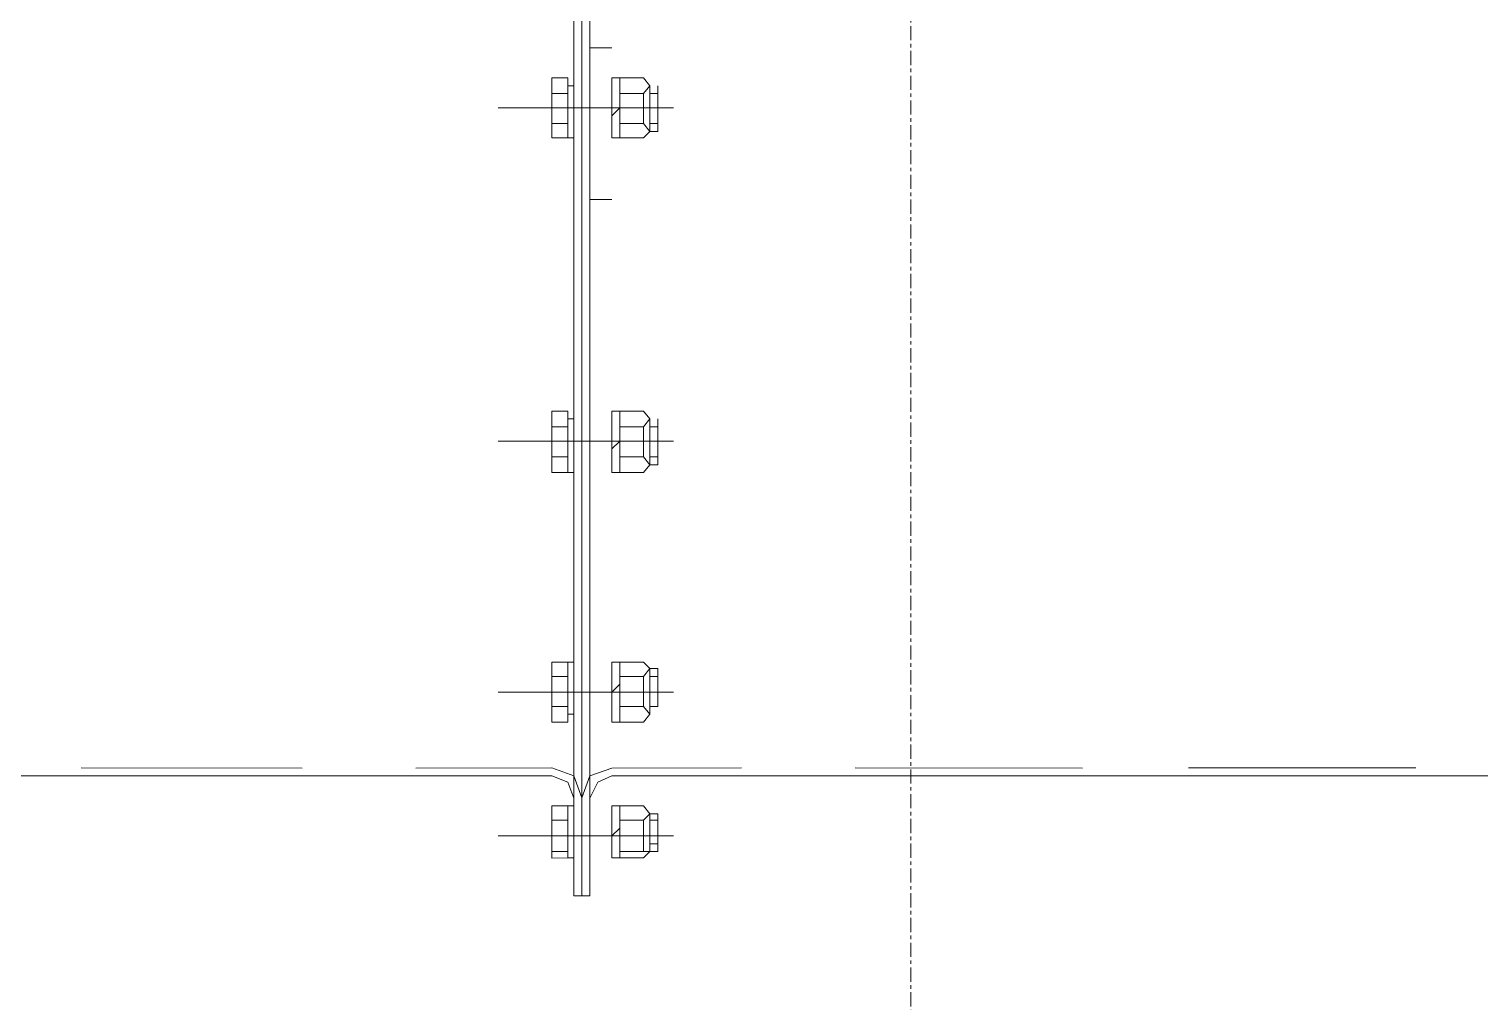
# Model space of a CAD drawing. Header units: centimetres. Extents: x -9345 to 11316, y -7197 to -3465.
# Drawn here: x 6676.2 to 6741.3, y -5902 to -5858.4 of the extents above; entities that cross this region are included whole.
import ezdxf

# ---------------------------------------------------------------- set-up
doc = ezdxf.new("R2010")
doc.units = ezdxf.units.CM
doc.linetypes.add('Grid Line 1_4_', pattern=[1.11125, 0.635, -0.15875, 0.15875, -0.15875])
for name, color, linetype, lineweight in [('EXF', 22, 'Continuous', 9), ('exf çizimi_dwg', 8, 'Continuous', 9), ('S-GRID', 1, 'Continuous', 9)]:
    doc.layers.add(name, color=color, linetype=linetype, lineweight=lineweight)

# ---------------------------------------------------------------- blocks, each defined once
blk = doc.blocks.new('exf çizimi_dwg-1497134-_123_30 TEKNİK KAT _ TECHNICAL LEVEL')
at = {"layer": 'EXF', "color": 8}
for p, q in [((0.82009, 1.68853), (0.81883, 1.58652)), ((0.81825, 1.53905), (0.81698, 1.43704)), ((0.51889, 1.28058), (0.51987, 1.35922)), ((0.66833, 1.27873), (0.66931, 1.35737)), ((0.78099, 1.27734), (0.78196, 1.35598)), ((0.84545, 1.27654), (0.84642, 1.35518)), ((0.51331, 1.34584), (0.51318, 1.33524)), ((0.52677, 1.34567), (0.52664, 1.33507)), ((0.66279, 1.34399), (0.66266, 1.33339)), ((0.67625, 1.34383), (0.67612, 1.33322)), ((0.77473, 1.34261), (0.77459, 1.33201)), ((0.78818, 1.34244), (0.78805, 1.33184)), ((0.83918, 1.34181), (0.83905, 1.33121)), ((0.85332, 1.34164), (0.85319, 1.33103)), ((0.5096, 1.33171), (0.53298, 1.33142)), ((0.56049, 1.3212), (0.56061, 1.33108)), ((0.65905, 1.32986), (0.68314, 1.32956)), ((0.51281, 1.30476), (0.51289, 1.31186)), ((0.66229, 1.30291), (0.66237, 1.31002)), ((0.77422, 1.30152), (0.77431, 1.30863)), ((0.52979, 1.30455), (0.50927, 1.3048)), ((0.67928, 1.3027), (0.65871, 1.30295)), ((0.79121, 1.30131), (0.77064, 1.30157)), ((0.83868, 1.30073), (0.83876, 1.30783)), ((0.81392, 1.18908), (0.81269, 1.08993))]:
    blk.add_line(p, q, dxfattribs=at)
at = {"layer": 'EXF', "color": 8, "flags": 128}
for points in [[(0.84616, 2.70847), (0.83905, 2.70856), (0.83616, 2.70221), (0.81917, 1.32788), (0.8219, 1.3215), (0.82897, 1.31788)], [(0.81635, 1.38604), (0.81564, 1.32792), (0.81905, 1.318), (0.82892, 1.3143), (0.81896, 1.31089), (0.8153, 1.30102), (0.81455, 1.24009)], [(0.5268, 1.34853), (0.52685, 1.35206), (0.51339, 1.35223), (0.50986, 1.35227), (0.51339, 1.35223), (0.51335, 1.34869), (0.51339, 1.35223), (0.53038, 1.35202), (0.53034, 1.34848), (0.50981, 1.34874)], [(0.53038, 1.35202), (0.52685, 1.35206), (0.52331, 1.3521)], [(0.67628, 1.34668), (0.67633, 1.35021), (0.66287, 1.35038), (0.6593, 1.35042), (0.66287, 1.35038), (0.66283, 1.34684), (0.66287, 1.35038), (0.67986, 1.35017), (0.67982, 1.34663), (0.65926, 1.34689)], [(0.67986, 1.35017), (0.67633, 1.35021), (0.67279, 1.35026)], [(0.79175, 1.34525), (0.77119, 1.3455), (0.77123, 1.34904), (0.78826, 1.34883), (0.78821, 1.34529), (0.78826, 1.34883)], [(0.77476, 1.34546), (0.7748, 1.34899), (0.77123, 1.34904), (0.7748, 1.34899), (0.78826, 1.34883), (0.78541, 1.34886)], [(0.84982, 1.34453), (0.84987, 1.34807), (0.83926, 1.3482), (0.83641, 1.34823), (0.83926, 1.3482), (0.83922, 1.34466)], [(0.8534, 1.34802), (0.84987, 1.34807), (0.84633, 1.34811)], [(0.79154, 1.32822), (0.76816, 1.32851), (0.79507, 1.32818), (0.79512, 1.33175), (0.79158, 1.3318), (0.78805, 1.33184), (0.77459, 1.33201), (0.77102, 1.33205), (0.76821, 1.33208), (0.79512, 1.33175), (0.79525, 1.34235), (0.79175, 1.34525), (0.78818, 1.34244), (0.77473, 1.34261), (0.77119, 1.3455), (0.76834, 1.34269), (0.76821, 1.33208), (0.76816, 1.32851)], [(0.856, 1.32742), (0.83262, 1.32771), (0.856, 1.32742), (0.85604, 1.331), (0.85319, 1.33103), (0.83905, 1.33121), (0.8362, 1.33124), (0.83267, 1.33129), (0.85604, 1.331), (0.85617, 1.3416), (0.85336, 1.34449), (0.85332, 1.34164), (0.83918, 1.34181), (0.83637, 1.3447), (0.8328, 1.34189), (0.83267, 1.33129), (0.83262, 1.32771)], [(0.01288, 1.32797), (0.87286, 1.31733), (0.87282, 1.31376), (0.01284, 1.32439)], [(0.84596, 1.31767), (0.49245, 1.32204), (0.49258, 1.33192)], [(0.78166, 1.33192), (0.78162, 1.32834), (0.77813, 1.33196)], [(0.82278, 0.8177), (0.81572, 0.82137), (0.813, 0.82847), (0.81884, 1.30097), (0.82174, 1.30805), (0.82888, 1.31077), (0.87278, 1.31023), (0.87282, 1.31376), (0.87278, 1.31023), (0.0128, 1.32086)], [(0.50936, 1.31191), (0.50939, 1.31472), (0.53277, 1.31443), (0.53273, 1.31162)], [(0.52635, 1.3117), (0.52626, 1.30459), (0.52979, 1.30455), (0.53265, 1.30451), (0.53273, 1.31162), (0.50578, 1.31195), (0.5057, 1.30484), (0.50927, 1.3048), (0.51281, 1.30476), (0.52626, 1.30459)], [(0.67583, 1.30985), (0.67574, 1.30274), (0.67928, 1.3027), (0.68281, 1.30265), (0.6829, 1.30976), (0.65527, 1.3101), (0.65518, 1.30299), (0.65871, 1.30295), (0.66229, 1.30291), (0.67574, 1.30274)], [(0.6588, 1.31006), (0.65884, 1.31287), (0.68293, 1.31257), (0.6829, 1.30976)], [(0.78776, 1.30847), (0.78767, 1.30136), (0.79121, 1.30131), (0.79474, 1.30127), (0.79483, 1.30838), (0.76792, 1.30871), (0.76783, 1.3016), (0.77064, 1.30157), (0.77422, 1.30152), (0.78767, 1.30136)], [(0.76792, 1.30871), (0.76795, 1.31152), (0.79133, 1.31123), (0.79129, 1.30842)], [(0.83238, 1.30791), (0.83241, 1.31073), (0.85579, 1.31044), (0.85575, 1.30762)], [(0.8529, 1.30766), (0.85281, 1.30055), (0.85567, 1.30052), (0.85575, 1.30762), (0.83238, 1.30791), (0.83229, 1.30081), (0.83583, 1.30076), (0.83868, 1.30073), (0.85281, 1.30055), (0.83583, 1.30076)]]:
    blk.add_lwpolyline(points, dxfattribs=at)
for points in [[(0.5062, 1.34593), (0.50607, 1.33533), (0.50603, 1.33175), (0.53298, 1.33142), (0.53302, 1.33499), (0.50607, 1.33533), (0.50965, 1.33528), (0.51318, 1.33524), (0.52664, 1.33507), (0.53017, 1.33503), (0.53302, 1.33499), (0.53315, 1.3456), (0.53034, 1.34848), (0.52677, 1.34567), (0.51331, 1.34584), (0.50981, 1.34874)], [(0.85336, 1.34449), (0.83637, 1.3447), (0.83641, 1.34823), (0.8534, 1.34802)], [(0.65569, 1.34408), (0.65556, 1.33348), (0.65551, 1.3299), (0.68314, 1.32956), (0.68319, 1.33314), (0.65556, 1.33348), (0.65909, 1.33343), (0.66266, 1.33339), (0.67612, 1.33322), (0.67965, 1.33318), (0.68319, 1.33314), (0.68332, 1.34374), (0.67982, 1.34663), (0.67625, 1.34383), (0.66279, 1.34399), (0.65926, 1.34689)], [(0.51957, 1.33516), (0.52306, 1.33154)], [(0.66901, 1.33331), (0.67254, 1.32969)], [(0.84259, 1.33117), (0.84608, 1.32755)]]:
    blk.add_lwpolyline(points, close=True, dxfattribs=at)

msp = doc.modelspace()

# ---------------------------------------------------------------- linework, layer by layer
at = {"layer": 'S-GRID', "linetype": 'Grid Line 1_4_'}
msp.add_line((6715.785, -3690.179), (6715.785, -6998.972), dxfattribs=at)

# ---------------------------------------------------------------- block references
at = {"layer": 'exf çizimi_dwg', "xscale": 100.0000000000003, "yscale": 100.0000000000003, "zscale": 100.0000000000003, "rotation": 270.7083390471823}
msp.add_blockref('exf çizimi_dwg-1497134-_123_30 TEKNİK KAT _ TECHNICAL LEVEL', (6568.584, -5811.59), dxfattribs=at)

doc.saveas('drawing.dxf')
